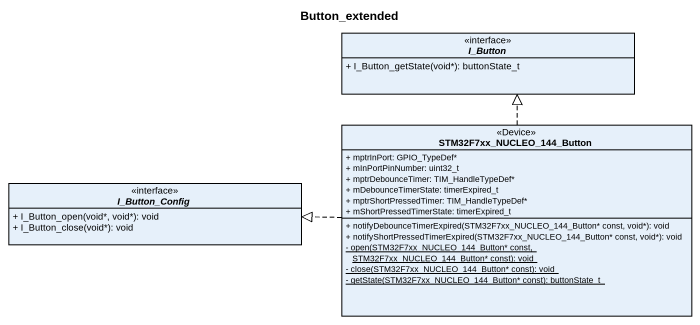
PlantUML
@startuml
title Button_extended
hide circle
hide empty members
skinparam classAttributeIconSize 0
interface I_Button {
  + I_Button_getState(void*): buttonState_t
}
class STM32F7xx_NUCLEO_144_Button <<Device>> {
  + mptrInPort: GPIO_TypeDef*
  + mInPortPinNumber: uint32_t
  + mptrDebounceTimer: TIM_HandleTypeDef*
  + mDebounceTimerState: timerExpired_t
  + mptrShortPressedTimer: TIM_HandleTypeDef*
  + mShortPressedTimerState: timerExpired_t
  + notifyDebounceTimerExpired(STM32F7xx_NUCLEO_144_Button* const, void*): void
  + notifyShortPressedTimerExpired(STM32F7xx_NUCLEO_144_Button* const, void*): void
  {static} - open(STM32F7xx_NUCLEO_144_Button* const, STM32F7xx_NUCLEO_144_Button* const): void
  {static} - close(STM32F7xx_NUCLEO_144_Button* const): void
  {static} - getState(STM32F7xx_NUCLEO_144_Button* const): buttonState_t
}
interface I_Button_Config {
  + I_Button_open(void*, void*): void
  + I_Button_close(void*): void
}
STM32F7xx_NUCLEO_144_Button .up.|> I_Button
STM32F7xx_NUCLEO_144_Button .left.|> I_Button_Config
@enduml
